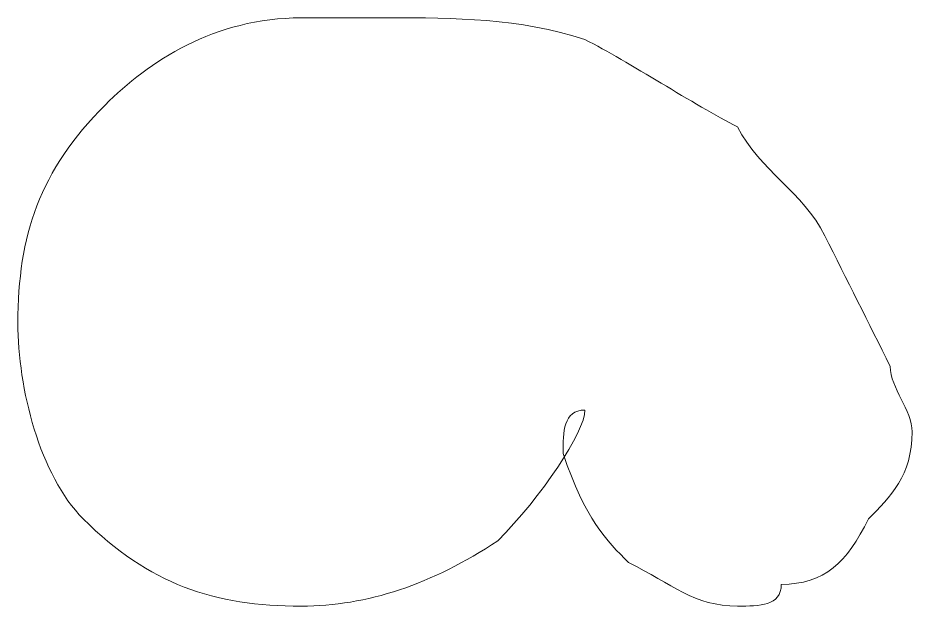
# Model space of a CAD drawing. Header units: inches. Extents: x -1525 to 612, y 0 to 1008.
# Drawn here: x 531.96 to 534.42, y 860.34 to 861.96 of the extents above; entities that cross this region are included whole.
import ezdxf

# ---------------------------------------------------------------- set-up
doc = ezdxf.new("R2010")
doc.units = ezdxf.units.IN
doc.header["$MEASUREMENT"] = 0
doc.layers.add('Layer 1', color=7, linetype='Continuous', lineweight=0)

# ---------------------------------------------------------------- blocks, each defined once
blk = doc.blocks.new('Block_33')
at = {"layer": 'Layer 1'}
blk.add_open_spline([(532.98, 861.96), (533.16, 861.96), (533.34, 861.96), (533.52, 861.9), (533.64, 861.84), (533.82, 861.72), (533.94, 861.66), (534, 861.54), (534.12, 861.48), (534.18, 861.36), (534.24, 861.24), (534.3, 861.12), (534.36, 861), (534.36, 860.94), (534.42, 860.8799), (534.42, 860.8199), (534.42, 860.7), (534.36, 860.64), (534.3, 860.58), (534.24, 860.46), (534.18, 860.4), (534.06, 860.4), (534.06, 860.34), (534, 860.34), (533.94, 860.34), (533.82, 860.34), (533.76, 860.4), (533.64, 860.46), (533.58, 860.52), (533.52, 860.58), (533.46, 860.7599), (533.46, 860.8199), (533.46, 860.8799), (533.52, 860.8799), (533.52, 860.8199), (533.4, 860.64), (533.28, 860.52), (533.1, 860.4), (532.92, 860.34), (532.74, 860.34), (532.5, 860.34), (532.32, 860.4), (532.14, 860.58), (532.02, 860.7), (531.96, 860.94), (531.96, 861.12), (531.96, 861.36), (532.02, 861.54), (532.2, 861.72), (532.32, 861.84), (532.5, 861.96), (532.74, 861.96), (532.8, 861.96), (532.92, 861.96), (532.98, 861.96)], degree=3, knots=[0, 0, 0, 0, 1, 1, 1, 2, 2, 2, 3, 3, 3, 4, 4, 4, 5, 5, 5, 6, 6, 6, 7, 7, 7, 8, 8, 8, 9, 9, 9, 10, 10, 10, 11, 11, 11, 12, 12, 12, 13, 13, 13, 14, 14, 14, 15, 15, 15, 16, 16, 16, 17, 17, 17, 18, 18, 18, 18], dxfattribs=at)
blk = doc.blocks.new('Block_32')
at = {"layer": 'Layer 1'}
blk.add_blockref('Block_33', (0, 0), dxfattribs=at)

msp = doc.modelspace()

# ---------------------------------------------------------------- block references
at = {"layer": 'Layer 1'}
msp.add_blockref('Block_32', (0, 0), dxfattribs=at)

doc.saveas('drawing.dxf')
